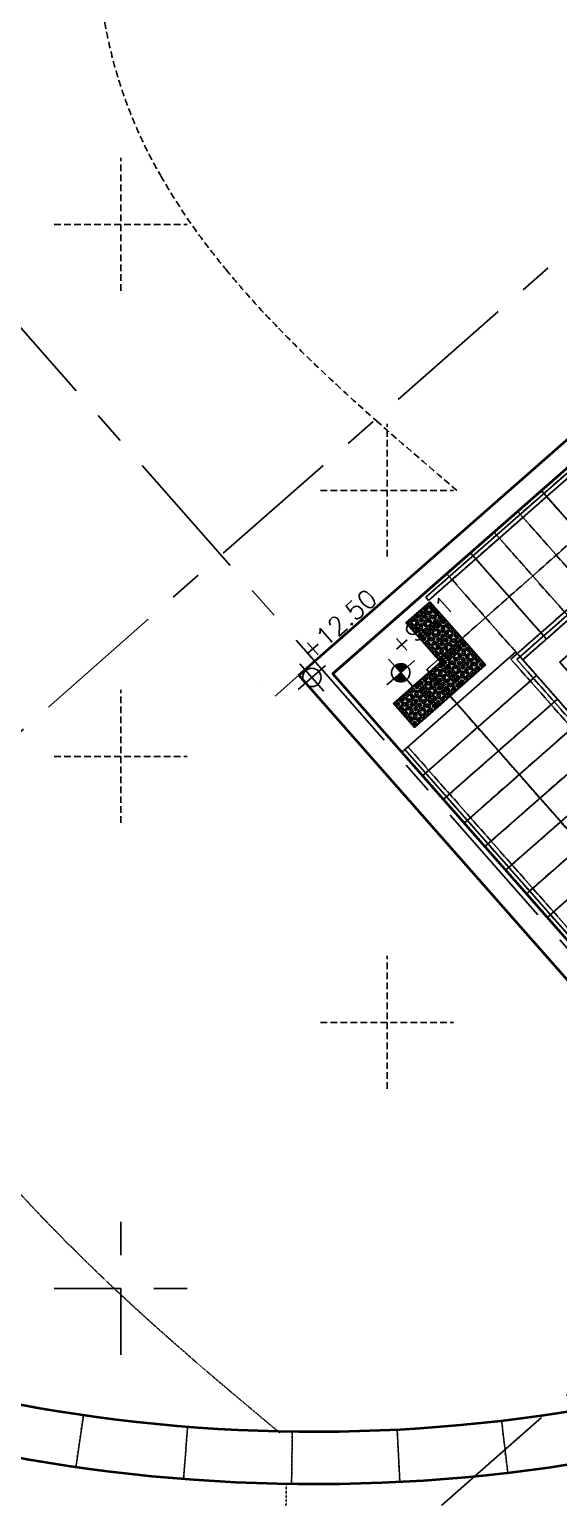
# Model space of a CAD drawing. Header units: millimetres. Extents: x 832728086 to 834530684, y 817551485 to 818349469.
# Drawn here: x 834321185 to 834326231, y 817997382 to 818011403 of the extents above; entities that cross this region are included whole.
import ezdxf

# ---------------------------------------------------------------- set-up
doc = ezdxf.new("R2010")
doc.units = ezdxf.units.MM
doc.header["$LTSCALE"] = 100
doc.linetypes.add('Grid Line', pattern=[22.224999999999994, 12.7, -3.174999999999999, 3.174999999999999, -3.174999999999999])
doc.linetypes.add('Hidden', pattern=[9.524999999999999, 6.35, -3.175])
for name, color, linetype in [('+C-160', 160, 'Hidden'), ('000-Tactile-l', 8, 'Continuous'), ('A-COLS', 3, 'Continuous'), ('DLN020__', 6, 'Continuous'), ('DLN240__', 1, 'Continuous'), ('FITDOOR', 7, 'Continuous'), ('HATCH', 8, 'Continuous'), ('LEVEL', 7, 'Continuous')]:
    doc.layers.add(name, color=color, linetype=linetype)
for name, color, linetype, lineweight in [('000-edge seating element-b', 4, 'Continuous', 20), ('000-edge seating element-h', 253, 'Continuous', 0), ('000-LAYOUT PROPOSAL W8', 1, 'Continuous', 35)]:
    doc.layers.add(name, color=color, linetype=linetype, lineweight=lineweight)
doc.layers.add('000-helpline', color=30, linetype='Continuous', lineweight=30, plot=False)
doc.styles.add('romans', font='romans.shx')

# ---------------------------------------------------------------- blocks, each defined once
blk = doc.blocks.new('*X5')
at = {"color": 0}
for p, q in [((45955.88296590155, 42700), (46155.82083605308, 42700)), ((45956.13663634944, 42693.75), (46155.82083605308, 42693.75)), ((45956.58659627086, 42687.5), (46155.82083605308, 42687.5)), ((45957.23417992554, 42681.25), (46155.82083605308, 42681.25)), ((45958.08132891748, 42675), (46155.82083605308, 42675)), ((45959.13062182577, 42668.75), (46155.82083605308, 42668.75)), ((45960.38531455532, 42662.5), (46155.82083605308, 42662.5)), ((45961.84939291411, 42656.25), (46155.82083605308, 42656.25)), ((45963.52763949186, 42650), (46155.82083605308, 42650)), ((45965.42571759076, 42643.75), (46155.82083605308, 42643.75)), ((45967.55027588873, 42637.5), (46155.82083605308, 42637.5)), ((45969.90907871936, 42631.25), (46155.82083605308, 42631.25)), ((45972.51116853599, 42625), (46155.82083605308, 42625)), ((45975.3670694097, 42618.75), (46155.82083605308, 42618.75)), ((45978.48904368043, 42612.5), (46155.82083605308, 42612.5)), ((45981.89141854007, 42606.25), (46155.82083605308, 42606.25)), ((45985.59100621493, 42600), (46155.82083605308, 42600)), ((45989.60765168721, 42593.75), (46155.82083605308, 42593.75)), ((45993.96495773042, 42587.5), (46155.82083605308, 42587.5)), ((45998.69126201334, 42581.25), (46155.82083605308, 42581.25)), ((46003.82098168398, 42575), (46155.82083605308, 42575)), ((46009.39650945896, 42568.75), (46155.82083605308, 42568.75)), ((46015.47096569654, 42562.5), (46155.82083605308, 42562.5)), ((46022.11233295992, 42556.25), (46155.82083605308, 42556.25)), ((46029.4099326874, 42550), (46155.82083605308, 42550)), ((46037.48510949494, 42543.75), (46155.82083605308, 42543.75)), ((46046.51005492607, 42537.5), (46155.82083605308, 42537.5)), ((46056.74397416842, 42531.25), (46155.82083605308, 42531.25)), ((46068.61144864996, 42525), (46155.82083605308, 42525)), ((46082.90578313846, 42518.75), (46155.82083605308, 42518.75)), ((46101.51054575652, 42512.5), (46155.82083605308, 42512.5)), ((46133.36008534408, 42506.25), (46155.82083605308, 42506.25))]:
    blk.add_line(p, q, dxfattribs=at)
blk = doc.blocks.new('*X4')
at = {"color": 0}
for p, q in [((46155.82083605308, 42900), (46200.19499327346, 42900)), ((46155.82083605308, 42893.75), (46221.90936394812, 42893.75)), ((46155.82083605308, 42887.5), (46237.60222886274, 42887.5)), ((46155.82083605308, 42881.25), (46250.32254979523, 42881.25)), ((46155.82083605308, 42875), (46261.15281880532, 42875)), ((46155.82083605308, 42868.75), (46270.62917321041, 42868.75)), ((46155.82083605308, 42862.5), (46279.06432258031, 42862.5)), ((46155.82083605308, 42856.25), (46286.65980066876, 42856.25)), ((46155.82083605308, 42850), (46293.55459136389, 42850)), ((46155.82083605308, 42843.75), (46299.84935768103, 42843.75)), ((46155.82083605308, 42837.5), (46305.6197603913, 42837.5)), ((46155.82083605308, 42831.25), (46310.92433512129, 42831.25)), ((46155.82083605308, 42825), (46315.8094235008, 42825)), ((46155.82083605308, 42818.75), (46320.31240362975, 42818.75)), ((46155.82083605308, 42812.5), (46324.46388658926, 42812.5)), ((46155.82083605308, 42806.25), (46328.28925688629, 42806.25)), ((46155.82083605308, 42800), (46331.80978137356, 42800)), ((46155.82083605308, 42793.75), (46335.04342549239, 42793.75)), ((46155.82083605308, 42787.5), (46338.0054656343, 42787.5)), ((46155.82083605308, 42781.25), (46340.70895613168, 42781.25)), ((46155.82083605308, 42775), (46343.16509039923, 42775)), ((46155.82083605308, 42768.75), (46345.38348355208, 42768.75)), ((46155.82083605308, 42762.5), (46347.37239573649, 42762.5)), ((46155.82083605308, 42756.25), (46349.13890998229, 42756.25)), ((46155.82083605308, 42750), (46350.68907460933, 42750)), ((46155.82083605308, 42743.75), (46352.02801759425, 42743.75)), ((46155.82083605308, 42737.5), (46353.16003838917, 42737.5)), ((46155.82083605308, 42731.25), (46354.08868132608, 42731.25)), ((46155.82083605308, 42725), (46354.81679369925, 42725)), ((46155.82083605308, 42718.75), (46355.34657085896, 42718.75)), ((46155.82083605308, 42712.5), (46355.67959002734, 42712.5)), ((46155.82083605308, 42706.25), (46355.81683408978, 42706.25))]:
    blk.add_line(p, q, dxfattribs=at)
blk = doc.blocks.new('ELFIN')
at = {"layer": 'LEVEL'}
for p, q in [((0, 0.5), (0, 0)), ((0, 0), (-0.5, 0)), ((0, 0), (0, -0.5)), ((0.5, 0), (0, 0))]:
    blk.add_line(p, q, dxfattribs=at)
for start, end in [(90, 180), (180, 270), (0, 90), (270, 0)]:
    blk.add_arc((0, 0), 0.25, start, end, dxfattribs=at)
at = {"layer": 'LEVEL', "xscale": 0.00125, "yscale": 0.00125, "zscale": 0.00125}
for name in ['*X4', '*X5']:
    blk.add_blockref(name, (-57.69477604507119, -53.38123098095821), dxfattribs=at)
at = {"layer": 'LEVEL', "style": 'romans'}
blk.add_attdef('ELFIN', (0.2542374787153676, 0.3469263632723596), '', height=0.5, dxfattribs=at)
blk = doc.blocks.new('ELEX')
at = {"layer": 'LEVEL'}
for p, q in [((0, 0.5), (0, -0.5)), ((0.5, 0), (-0.5, 0))]:
    blk.add_line(p, q, dxfattribs=at)
blk.add_circle((0, 0), 0.25, dxfattribs=at)
at = {"layer": 'LEVEL', "style": 'romans'}
blk.add_attdef('ELEX', (0.2567988680821145, 0.3535533905960619), '', height=0.5, dxfattribs=at)
blk = doc.blocks.new('tactile')
at = {"layer": '000-Tactile-l', "ltscale": 5e-05}
for centre, radius, start, end in [((834323.328423184, 818015.5097372065), 19.69103849544851, 262.7741019664566, 352.5380790635635), ((834323.328423184, 818015.5097372066), 19.51603849555051, 262.7863177023787, 352.5256229053042), ((834323.328423184, 818015.5097372065), 19.34103849548526, 262.798669909232, 352.5130213880424)]:
    blk.add_arc(centre, radius, start, end, dxfattribs=at)
blk = doc.blocks.new('hazard warning tactile')
at = {"layer": '000-helpline', "ltscale": 0.015}
blk.add_lwpolyline([(-3.576278686523438e-07, -3.576278686523438e-07), (225.2042717933655, 198.199484705925), (423.4037568569183, -27.00478756427765), (198.1994845867157, -225.2042725086212)], close=True, dxfattribs=at)
at = {"layer": '000-Tactile-l', "ltscale": 0.015}
for centre, radius in [((185.419827580452, 129.8825906515121), 17.5), ((185.419827580452, 129.8825906515121), 12.5), ((222.9538729190826, 162.9158382415771), 17.5), ((222.9538729190826, 162.9158382415771), 12.5), ((255.9871203899384, 125.3817927837372), 17.5), ((35.28364610671997, -2.250399112701416), 17.5), ((35.28364610671997, -2.250399112701416), 12.5), ((72.81769144535065, 30.78284823894501), 17.5), ((72.81769144535065, 30.78284823894501), 12.5), ((105.8509389162064, -6.751197099685669), 17.5), ((110.3517367839813, 63.81609570980072), 17.5), ((105.8509389162064, -6.751197099685669), 12.5), ((110.3517367839813, 63.81609570980072), 12.5), ((143.3849843740463, 26.28205037117004), 17.5), ((147.8857822418213, 96.84934318065643), 17.5), ((143.3849843740463, 26.28205037117004), 12.5), ((147.8857822418213, 96.84934318065643), 12.5), ((176.418231844902, -11.25199496746063), 17.5), ((180.9190295934677, 59.31529796123505), 17.5), ((176.418231844902, -11.25199496746063), 12.5), ((180.9190295934677, 59.31529796123505), 12.5), ((213.9522770643234, 21.78125250339508), 17.5), ((218.4530750513077, 92.34854531288147), 17.5), ((213.9522770643234, 21.78125250339508), 12.5), ((218.4530750513077, 92.34854531288147), 12.5), ((246.9855246543884, -15.75279295444489), 17.5), ((251.4863225221634, 54.81449997425079), 17.5), ((251.4863225221634, 54.81449997425079), 12.5), ((255.9871203899384, 125.3817927837372), 12.5), ((284.5195699930191, 17.28045451641083), 17.5), ((289.0203678607941, 87.8477474451065), 17.5), ((284.5195699930191, 17.28045451641083), 12.5), ((289.0203678607941, 87.8477474451065), 12.5), ((322.0536153316498, 50.31370210647583), 17.5), ((322.0536153316498, 50.31370210647583), 12.5), ((355.0868628025055, 12.77965676784515), 17.5), ((355.0868628025055, 12.77965676784515), 12.5), ((68.31689357757568, -39.78444457054138), 17.5), ((68.31689357757568, -39.78444457054138), 12.5), ((101.3501411676407, -77.31849002838135), 17.5), ((101.3501411676407, -77.31849002838135), 12.5), ((134.3833885192871, -114.8525352478027), 17.5), ((138.8841863870621, -44.28524243831635), 17.5), ((134.3833885192871, -114.8525352478027), 12.5), ((138.8841863870621, -44.28524243831635), 12.5), ((167.4166359901428, -152.3865807056427), 17.5), ((171.9174338579178, -81.81928777694702), 17.5), ((167.4166359901428, -152.3865807056427), 12.5), ((171.9174338579178, -81.81928777694702), 12.5), ((204.9506814479828, -119.353333234787), 17.5), ((209.4514793157578, -48.78604030609131), 17.5), ((204.9506814479828, -119.353333234787), 12.5), ((209.4514793157578, -48.78604030609131), 12.5), ((237.9839289188385, -156.8873784542084), 17.5), ((242.4847266674042, -86.32008576393127), 17.5), ((242.4847266674042, -86.32008576393127), 12.5), ((246.9855246543884, -15.75279295444489), 12.5), ((275.5179741382599, -123.854131102562), 17.5), ((280.0187721252441, -53.28683817386627), 17.5), ((275.5179741382599, -123.854131102562), 12.5), ((280.0187721252441, -53.28683817386627), 12.5), ((313.0520195960999, -90.82088363170624), 17.5), ((317.5528174638748, -20.25359070301056), 17.5), ((313.0520195960999, -90.82088363170624), 12.5), ((317.5528174638748, -20.25359070301056), 12.5), ((350.5860649347305, -57.78763616085052), 17.5), ((350.5860649347305, -57.78763616085052), 12.5), ((388.1201102733612, -24.75438868999481), 17.5), ((388.1201102733612, -24.75438868999481), 12.5), ((200.4498834609985, -189.9206259250641), 17.5), ((200.4498834609985, -189.9206259250641), 12.5), ((237.9839289188385, -156.8873784542084), 12.5)]:
    blk.add_circle(centre, radius, dxfattribs=at)
blk = doc.blocks.new('A$C062A3D83')
at = {"layer": '+C-160', "ltscale": 0.1}
for p, q in [((-1278.312782168388, 3644.967346787453), (-1278.312782168388, 4914.967346787453)), ((-1913.312782168388, 4279.967346906662), (-643.3127821683884, 4279.967346906662)), ((421.6130284070969, -25.0189026594162, 3.685862993181217), (5338.00665128231, 4302.335741043091)), ((742.9106835126877, -11.67252516746521), (5471.7184664011, 4149.923754811287, -1.536154150089715)), ((743.1771569252014, -11.97531807422638), (5472.487902998924, 4150.063595414162)), ((1630.601410984993, 720.2365695238113, -0.7216538515051719), (5233.887382745743, 3891.408308267593, -0.721653851069277)), ((1657.020305156708, 690.2174873352051, -0.6970804404984586), (5260.30627477169, 3861.389227747917, -0.697079931560438)), ((1639.59042942524, 28.88073325157166, -0.0351438622456044), (5345.595499992371, 3310.384286046028, -0.4082685379544272)), ((6196.389257788658, 3326.585938572884), (2556.065393090248, 122.7255564928055)), ((2556.07735478878, 122.7360837459564, 3.685862993181218), (6196.389257669449, 3326.585938453674, 3.685862993181218)), ((2443.116842269897, 129.9979802370071, -0.1307423495163675), (5881.251331210136, 3155.825969219208, -0.1194987903072615)), ((2499.569334745407, 126.3971455097198, -0.05849524101358838), (5907.677448153496, 3125.798680186272, -0.09491815095680066)), ((1261.687217831612, 1110.521634459496), (1261.687217831612, 2374.967347025871)), ((626.6872178316116, 1739.967346906662), (1896.687217831612, 1739.967346906662)), ((3456.902301669121, 915.5250939130783, -0.0702877244912089), (2730.202944993973, 1741.254135608673, -0.7462377775912366)), ((3231.696064949036, 717.3278412818909, -0.07028772449120887), (2504.996708273888, 1543.056883215904, -0.7462377775912364)), ((3231.696065068245, 717.3278415203094, -0.07028772449120887), (2504.996708273888, 1543.056883215904, -0.7462377775912366)), ((3006.489828109741, 519.130588889122, -0.07028772449120885), (2279.790471553802, 1344.859630465508, -0.7462377775912364)), ((2781.283591628075, 320.9333363771439, -0.07028772449120882), (2054.584234833717, 1146.662377953529, -0.7462377775912364)), ((2556.07735478878, 122.7360837459564, -0.07028772449120879), (1829.377997994423, 948.4651254415512, -0.7462377775912364)), ((1630.601411342621, 720.2365698814392, -0.7216538515051719), (1657.020310640335, 690.2174925804138, -0.697080440535501)), ((1670.831258058548, 674.5230791568756, -0.468853490225985), (1445.625569701195, 476.325203537941, -0.468853490225985)), ((1670.831258177757, 674.5230792760849, -0.4688534902259848), (1445.625569701195, 476.3252036571503, -0.4688534902259848)), ((2198.698229193687, 74.72522914409637, -0.468853490225985), (1670.831258058548, 674.5230791568756, -0.468853490225985)), ((1802.302478432655, 525.13660633564, -0.4688534902259848), (1670.831258177757, 674.5230792760849, -0.4688534902259848)), ((1445.625569701195, 476.325203537941, -0.468853490225985), (1775.294664978981, 101.7330420017242, -0.468853490225985)), ((1445.625569701195, 476.3252036571503, -0.4688534902259848), (1577.096790075302, 326.9387307167053, -0.4688534902259848)), ((1577.096790075302, 326.9387307167053, -0.4688534902259848), (1802.302478432655, 525.13660633564, -0.4688534902259848)), ((1802.302478194237, 525.1366062164307, -0.4688534902259848), (1577.096789717674, 326.9387307167053, -0.4688534902259848)), ((2000.500353693962, 299.9309177398682, -0.4688534902259848), (1802.302478194237, 525.1366062164307, -0.4688534902259848)), ((1577.096789717674, 326.9387307167053, -0.4688534902259848), (1775.2946652174, 101.7330421209335, -0.4688534902259848)), ((2000.500353813171, 299.9309177398682, -0.4688534902259849), (1775.294665336609, 101.7330422401428, -0.4688534902259849)), ((1775.2946652174, 101.7330421209335, -0.4688534902259848), (2000.500353693962, 299.9309177398682, -0.4688534902259848)), ((2198.698229312897, 74.72522926330566, -0.4688534902259849), (2000.500353813171, 299.9309177398682, -0.4688534902259849)), ((1775.294664978981, 101.7330420017242, -0.468853490225985), (1324.883288025856, -294.6627088785172, -0.468853490225985)), ((1523.081163525581, -519.8683972358704, -0.468853490225985), (2198.698229193687, 74.72522914409637, -0.468853490225985)), ((3908.912979245186, -2549.715893864632, -0.03514260902738898), (1639.570410728455, 28.86298990249634, -0.03514151378476527)), ((1775.294665336609, 101.7330422401428, -0.4688534902259849), (1973.492540836334, -123.472646355629, -0.4688534902259849)), ((1973.492540836334, -123.472646355629, -0.4688534902259849), (2198.698229312897, 74.72522926330566, -0.4688534902259849)), ((4530.884313583374, -2242.262841105461, -0.006542847310857748), (2443.081972718239, 130.0376006364822, -0.1307444939302513)), ((4534.48536491394, -2185.809022545815, -0.01067378560295254), (2499.569334506989, 126.3971450328827, -0.05849524101358838)), ((2556.065393090248, 122.7255564928055), (4471.934922456741, -2054.214410305023)), ((4471.934922337532, -2054.214410424232, 3.685862993181218), (2556.07735478878, 122.7360837459564, 3.685862993181218)), ((3195.803727388382, -3177.301879763603), (421.6130284070969, -25.0189026594162, 3.685862993181217)), ((705.6968290805817, -45.06960546970367), (705.6968287229538, -45.06960582733154)), ((705.6968287229538, -45.06960582733154), (705.6968290805817, -45.06960546970367)), ((705.6968290805817, -45.06960546970367), (705.6968287229538, -45.06960582733154)), ((705.6968287229538, -45.06960582733154), (705.6968290805817, -45.06960546970367)), ((3383.474727392197, -3012.136521100998), (743.2289906740189, -12.03421688079834)), ((2688.166406035423, -27.35233223438263, -0.07028772473131539), (1599.722303509712, -985.2646725177765, -0.002346049365102007)), ((-1278.312782168388, -1435.032653212547), (-1278.312782168388, -165.0326532125473)), ((2886.364281177521, -252.5580213069916, -0.07028772470948752), (1797.917259335518, -1210.472930788994, -0.002345867131269497)), ((2886.364281177521, -252.558021068573, -0.07028772473131539), (1797.917259335518, -1210.472930669785, -0.002345867131518964)), ((1324.883288025856, -294.6627088785172, -0.468853490225985), (1523.081163525581, -519.8683972358704, -0.468853490225985)), ((3084.562156319618, -477.7637101411819, -0.07028772470948752), (1996.112215042114, -1435.681188821793, -0.002345684890245323)), ((-1913.312782168388, -800.032653093338), (-643.3127821683884, -800.032653093338)), ((1461.508228898048, -707.2644717693329, -0.00374750116316136), (1431.499656558037, -733.6742633581161, -0.001874207984656096)), ((3611.676283359528, -3210.936839938164, -0.0003748677293873015), (1431.499655842781, -733.6742633581161, -0.001874207977380138)), ((3641.707897543907, -3184.506769657135, -0.003748677954718019), (1461.508228421211, -707.2644718885422, -0.00374750116316136)), ((3282.760031461716, -702.9693989753723, -0.07028772470948752), (2194.307170748711, -1660.889446973801, -0.002345502656413936)), ((3480.957906723022, -928.1750878095627, -0.07028772470948752), (2392.502126693726, -1886.097705364227, -0.002345320430023709)), ((3679.155781984329, -1153.380776643753, -0.07028772470948752), (2590.697082400322, -2111.305963397026, -0.002345138195944035)), ((3877.353657126427, -1378.586465477943, -0.07028772470948752), (2788.892038464546, -2336.514221668243, -0.002344955955664543)), ((1261.687217831612, -3975.032653093338), (1261.687217831612, -2705.032653093338)), ((626.6872178316116, -3340.032653093338), (1896.687217831612, -3340.032653093338))]:
    blk.add_line(p, q, dxfattribs=at)
at = {"layer": '+C-160'}
for p, q in [((-1278.312782168388, -6515.032653212547), (-1278.312782168388, -5245.032653212547)), ((-1913.312782168388, -5880.032653093338), (-643.3127821683884, -5880.032653093338))]:
    blk.add_line(p, q, dxfattribs=at)
at = {"layer": '+C-160', "ltscale": 0.04}
for p, q in [((-1634.179608345032, -7091.69940829277), (-1705.981786608696, -7586.516998171806)), ((2354.106945037842, -7145.93345952034), (2412.42767226696, -7642.520504117012)), ((-640.5629607439041, -7202.925230264664), (-679.9471360445023, -7701.371703624725)), ((358.1916980743408, -7249.124337673187), (351.3931597471237, -7749.078115582466)), ((1357.833285808563, -7230.1000893116), (1383.64932179451, -7729.433176994324))]:
    blk.add_line(p, q, dxfattribs=at)
at = {"layer": '+C-160', "ltscale": 5e-05}
blk.add_line((178.9700403213501, -15047.29257714748), (301.3248643875122, -7748.318041443825), dxfattribs=at)
at = {"layer": '+C-160', "ltscale": 0.1, "elevation": -0.468853490225985}
for points in [[(1775.294664978981, 101.7330420017242), (1973.492540478706, -123.4726464748383), (2198.698229074478, 74.72522902488708), (2000.500353455544, 299.9309175014496)], [(1550.088976502419, -96.4648334980011), (1748.286852002144, -321.6705219745636), (1973.492540597916, -123.4726464748383), (1775.294664978981, 101.7330420017242)], [(1324.883287906647, -294.6627088785172), (1523.081163406372, -519.8683973550797), (1748.286852002144, -321.6705218553543), (1550.088976383209, -96.46483337879181)]]:
    blk.add_lwpolyline(points, close=True, dxfattribs=at)
at = {"layer": '+C-160', "ltscale": 0.1}
for centre in [(1593.301477789879, 580.9808691740036, -0.4688534902259848), (1635.641834139824, 578.2800879478455, -0.4688534902259848), (1638.342615485191, 620.6204442977905, -0.4688534902259848), (1677.98219037056, 575.5793067216873, -0.4688534902259848), (1680.682971835136, 617.9196630716324, -0.4688534902259848), (1720.322546958923, 572.8785252571106, -0.4688534902259848), (1500.518420934677, 459.361362695694, -0.4688534902259848), (1503.219202399254, 501.701719045639, -0.4688534902259848), (1540.157996058464, 414.3202248811722, -0.4688534902259848), (1542.858777403831, 456.6605813503265, -0.4688534902259848), (1545.559558749199, 499.0009377002716, -0.4688534902259848), (1548.260340094566, 541.3412940502167, -0.4688534902259848), (1582.498352646828, 411.6194435358047, -0.4688534902259848), (1585.199133753777, 453.9598000049591, -0.4688534902259848), (1587.899915099144, 496.3001563549042, -0.4688534902259848), (1590.600696444511, 538.6405128240585, -0.4688534902259848), (1627.539490461349, 451.2590185403824, -0.4688534902259848), (1630.240271449089, 493.599375128746, -0.4688534902259848), (1632.941052913666, 535.9397312402725, -0.4688534902259848), (1669.879846692085, 448.5582375526428, -0.4688534902259848), (1672.580628156662, 490.8985940217972, -0.4688534902259848), (1675.281409144402, 533.238950252533, -0.4688534902259848), (1714.920984387398, 488.1978125572205, -0.4688534902259848), (1717.621765732765, 530.5381689071655, -0.4688534902259848), (1754.560559153557, 443.1566747426987, -0.4688534902259848), (1759.96212208271, 527.8373874425888, -0.4688534902259848), (1796.900915622711, 440.4558933973312, -0.4688534902259848), (1799.601696848869, 482.7962498664856, -0.4688534902259848), (1839.241271972656, 437.7551121711731, -0.4688534902259848), (1579.797571182251, 369.279087305069, -0.4688534902259848), (1619.437146067619, 324.2379493713379, -0.4688534902259848), (1624.838708996773, 408.9186623096466, -0.4688534902259848), (1659.076721191406, 279.1968116760254, -0.4688534902259848), (1661.777502536774, 321.5371680259705, -0.4688534902259848), (1664.478283762932, 363.8775244951248, -0.4688534902259848), (1701.417077660561, 276.496030330658, -0.4688534902259848), (1704.117858886719, 318.8363867998123, -0.4688534902259848), (1706.818640232086, 361.1767431497574, -0.4688534902259848), (1709.519421458244, 403.5170996189117, -0.4688534902259848), (1743.757434010506, 273.7952491044998, -0.4688534902259848), (1746.458215355873, 316.1356054544449, -0.4688534902259848), (1749.158996582031, 358.4759619235992, -0.4688534902259848), (1751.859777927399, 400.8163182735443, -0.4688534902259848), (1786.09779047966, 271.0944677591324, -0.4688534902259848), (1788.798571705818, 313.4348242282867, -0.4688534902259848), (1791.499353051186, 355.7751805782318, -0.4688534902259848), (1794.200134277344, 398.1155370473862, -0.4688534902259848), (1831.138928174973, 310.7340428829193, -0.4688534902259848), (1833.839709401131, 353.0743993520737, -0.4688534902259848), (1836.540490746498, 395.4147557020187, -0.4688534902259848), (1873.479284524918, 308.0332616567612, -0.4688534902259848), (1876.180065870285, 350.3736180067062, -0.4688534902259848), (1878.880847096443, 392.7139744758606, -0.4688534902259848), (1915.819640994072, 305.3324803113937, -0.4688534902259848), (1918.52042222023, 347.6728367805481, -0.4688534902259848), (1958.159997344017, 302.6316989660263, -0.4688534902259848), (1698.716296315193, 234.1556739807129, -0.4688534902259848), (1738.35587143898, 189.1145362854004, -0.4688534902259848), (1741.056652784348, 231.4548926353455, -0.4688534902259848), (1777.995446562767, 144.0733985900879, -0.4688534902259848), (1780.696227908134, 186.413754940033, -0.4688534902259848), (1783.397009134293, 228.7541114091873, -0.4688534902259848), (1823.03658425808, 183.7129737138748, -0.4688534902259848), (1825.737365603447, 226.0533300638199, -0.4688534902259848), (1828.438146829605, 268.3936865329742, -0.4688534902259848), (1862.676159381866, 138.6718360185623, -0.4688534902259849), (1862.676159024239, 138.6718357801437, -0.468853490225985), (1868.077721953392, 223.3525488376617, -0.4688534902259848), (1870.778503298759, 265.6929051876068, -0.4688534902259848), (1905.016515851021, 135.9710546731949, -0.4688534902259849), (1905.016515493393, 135.9710545539856, -0.468853490225985), (1907.717297077179, 178.3114111423492, -0.4688534902259849), (1907.717296719551, 178.3114109039307, -0.468853490225985), (1913.118859648705, 262.9921239614487, -0.4688534902259848), (1947.356872200966, 133.2702734470367, -0.4688534902259849), (1947.356871843338, 133.2702732086182, -0.468853490225985), (1950.057653546333, 175.6106297969818, -0.4688534902259849), (1950.057653188705, 175.6106296777725, -0.468853490225985), (1952.758434772491, 217.9509862661362, -0.4688534902259849), (1952.758434414864, 217.9509860277176, -0.468853490225985), (1989.69722867012, 130.5694921016693, -0.4688534902259849), (1989.697228312492, 130.56949198246, -0.468853490225985), (1992.398009896278, 172.9098485708237, -0.4688534902259849), (1992.398009538651, 172.9098483324051, -0.468853490225985), (1995.098791241646, 215.2502049207687, -0.4688534902259849), (1995.098790884018, 215.2502048015594, -0.468853490225985), (1997.799572467804, 257.5905613899231, -0.4688534902259849), (1997.799572229385, 257.5905611515045, -0.468853490225985), (2034.738366365433, 170.2090672254562, -0.4688534902259849), (2034.738366007805, 170.2090671062469, -0.468853490225985), (2037.439147591591, 212.5494236946106, -0.4688534902259849), (2037.439147233963, 212.549423456192, -0.468853490225985), (2077.078722715378, 167.5082859992981, -0.4688534902259849), (2077.07872235775, 167.5082857608795, -0.468853490225985), (1727.552745938301, 19.75311052799225, -0.468853490225985), (1769.893102407455, 17.05232930183411, -0.468853490225985), (1772.593883752823, 59.39268565177917, -0.468853490225985), (1812.233458757401, 14.35154795646667, -0.468853490225985), (1817.635021686554, 99.03226089477539, -0.4688534902259849), (1817.635021328926, 99.03226065635681, -0.468853490225985), (1857.274596810341, 53.99112319946289, -0.4688534902259849), (1857.274596452713, 53.99112296104431, -0.468853490225985), (1859.975378155708, 96.33147954940796, -0.4688534902259849), (1859.97537779808, 96.33147943019867, -0.468853490225985), (1896.914171934128, 8.94998550415039, -0.4688534902259849), (1896.9141715765, 8.949985265731812, -0.468853490225985), (1899.614953279495, 51.29034185409546, -0.4688534902259849), (1899.614952921867, 51.29034173488617, -0.468853490225985), (1902.315734505653, 93.63069832324982, -0.4688534902259849), (1902.315734148026, 93.63069808483124, -0.468853490225985), (1939.254528403282, 6.249204158782959, -0.4688534902259849), (1939.254528045654, 6.249204039573669, -0.468853490225985), (1941.95530962944, 48.58956062793732, -0.4688534902259849), (1941.955309271812, 48.58956038951874, -0.468853490225985), (1944.656090974808, 90.92991697788239, -0.4688534902259849), (1944.65609061718, 90.9299168586731, -0.468853490225985), (1981.594884753227, 3.548422932624817, -0.4688534902259849), (1981.594884395599, 3.548422694206238, -0.468853490225985), (1984.295666098595, 45.88877928256989, -0.4688534902259849), (1984.295665740967, 45.8887791633606, -0.468853490225985), (1986.996447324753, 88.22913575172424, -0.4688534902259849), (1986.996446967125, 88.22913551330566, -0.468853490225985), (2023.935241222382, 0.8476415872573853, -0.4688534902259849), (2023.935240864754, 0.8476414680480957, -0.468853490225985), (2026.63602244854, 43.18799805641174, -0.4688534902259849), (2026.636022090912, 43.18799781799316, -0.468853490225985), (2029.336803793907, 85.52835440635681, -0.4688534902259849), (2029.336803436279, 85.52835428714752, -0.468853490225985), (2032.037585020065, 127.8687108755112, -0.4688534902259849), (2032.037584662437, 127.8687106370926, -0.468853490225985), (2066.275597572327, -1.853139638900757, -0.4688534902259849), (2066.275597214699, -1.853139877319336, -0.468853490225985), (2068.976378917694, 40.48721671104431, -0.4688534902259849), (2068.976378560066, 40.48721659183502, -0.468853490225985), (2071.677160143852, 82.82757318019867, -0.4688534902259849), (2071.677159786224, 82.82757294178009, -0.468853490225985), (2074.37794148922, 125.1679295301437, -0.4688534902259849), (2074.377941131592, 125.1679294109344, -0.468853490225985), (2111.316735267639, 37.78643548488617, -0.4688534902259849), (2111.316734910011, 37.78643524646759, -0.468853490225985), (2114.017516613007, 80.12679183483124, -0.4688534902259849), (2114.017516255379, 80.12679171562195, -0.468853490225985), (2116.718297839165, 122.4671483039856, -0.4688534902259849), (2116.718297481537, 122.467148065567, -0.468853490225985), (2156.357872962952, 77.4260104894638, -0.4688534902259849), (2156.357872605324, 77.42601037025452, -0.468853490225985), (1547.388195157051, -138.8051897287369, -0.468853490225985), (1592.429332852364, -99.16561484336853, -0.468853490225985), (1632.068907976151, -144.206752538681, -0.468853490225985), (1634.769689321518, -101.8663960695267, -0.468853490225985), (1637.470470547676, -59.5260397195816, -0.468853490225985), (1674.409264445305, -146.9075337648392, -0.468853490225985), (1677.110045671463, -104.5671774148941, -0.468853490225985), (1679.81082701683, -62.22682094573975, -0.468853490225985), (1682.511608242989, -19.88646459579468, -0.468853490225985), (1716.74962079525, -149.6083151102066, -0.468853490225985), (1719.450402140617, -107.2679586410522, -0.468853490225985), (1722.151183366776, -64.92760229110718, -0.468853490225985), (1724.851964712143, -22.58724582195282, -0.468853490225985), (1761.790758490562, -109.9687399864197, -0.468853490225985), (1764.49153983593, -67.62838351726532, -0.468853490225985), (1767.192321062088, -25.28802716732025, -0.468853490225985), (1804.131114959717, -112.6695212125778, -0.468853490225985), (1806.831896185875, -70.32916486263275, -0.468853490225985), (1809.532677531242, -27.98880839347839, -0.468853490225985), (1846.471471309662, -115.3703025579453, -0.468853490225985), (1849.172252655029, -73.0299460887909, -0.468853490225985), (1851.873033881187, -30.68958973884583, -0.468853490225985), (1888.811827778816, -118.0710837841034, -0.468853490225985), (1891.512609004974, -75.73072743415833, -0.468853490225985), (1931.152184128761, -120.7718651294708, -0.468853490225985), (1936.553747057915, -36.09115219116211, -0.4688534902259849), (1936.553746700287, -36.09115242958069, -0.468853490225985), (1976.193322181702, -81.13228988647461, -0.4688534902259849), (1976.193321824074, -81.13229012489319, -0.468853490225985), (1978.894103527069, -38.79193353652954, -0.4688534902259849), (1978.894103169441, -38.79193365573883, -0.468853490225985), (2021.234459877014, -41.49271476268768, -0.4688534902259849), (2021.234459519386, -41.49271500110626, -0.468853490225985), (1412.264781951904, -257.7239151000977, -0.468853490225985), (1454.605138421059, -260.4246963262558, -0.468853490225985), (1457.305919647217, -218.0843399763107, -0.468853490225985), (1496.945494771004, -263.1254776716232, -0.468853490225985), (1499.646276116371, -220.7851212024689, -0.468853490225985), (1502.347057342529, -178.4447648525238, -0.468853490225985), (1539.285851240158, -265.8262588977814, -0.468853490225985), (1541.986632466316, -223.4859025478363, -0.468853490225985), (1544.687413811684, -181.1455460786819, -0.468853490225985), (1581.626207590103, -268.5270402431488, -0.468853490225985), (1584.326988935471, -226.1866837739944, -0.468853490225985), (1587.027770161629, -183.8463274240494, -0.468853490225985), (1623.966564059258, -271.2278214693069, -0.468853490225985), (1626.667345285416, -228.8874651193619, -0.468853490225985), (1666.306920409203, -273.9286028146744, -0.468853490225985), (1671.708483099937, -189.2478902339935, -0.468853490225985), (1711.348058223724, -234.289027929306, -0.468853490225985), (1714.048839569092, -191.9486714601517, -0.468853490225985), (1750.987633347511, -279.3301656246185, -0.468853490225985), (1753.688414692879, -236.9898091554642, -0.468853490225985), (1756.389195919037, -194.6494528055191, -0.468853490225985), (1759.089977264404, -152.3090963363647, -0.468853490225985), (1796.028771042824, -239.6905905008316, -0.468853490225985), (1798.729552388191, -197.3502340316772, -0.468853490225985), (1801.430333614349, -155.0098776817322, -0.468853490225985), (1841.069908738136, -200.0510153770447, -0.468853490225985), (1843.770690083504, -157.7106589078903, -0.468853490225985), (1886.111046433449, -160.4114402532578, -0.468853490225985), (1367.223644256592, -297.3634902238846, -0.468853490225985), (1406.863219380379, -342.4046279191971, -0.468853490225985), (1409.564000725746, -300.0642714500427, -0.468853490225985), (1446.502794504166, -387.4457656145096, -0.468853490225985), (1449.203575849533, -345.1054091453552, -0.468853490225985), (1451.904357075691, -302.7650527954102, -0.468853490225985), (1488.84315097332, -390.1465468406677, -0.468853490225985), (1491.543932199478, -347.8061904907227, -0.468853490225985), (1494.244713544846, -305.4658340215683, -0.468853490225985), (1531.183507323265, -392.8473281860352, -0.468853490225985), (1533.884288668633, -350.5069717168808, -0.468853490225985), (1536.585069894791, -308.1666153669357, -0.468853490225985), (1573.523863792419, -395.5481094121933, -0.468853490225985), (1576.224645018578, -353.2077530622482, -0.468853490225985), (1578.925426363945, -310.8673965930939, -0.468853490225985), (1615.864220142365, -398.2488907575607, -0.468853490225985), (1618.565001487732, -355.9085342884064, -0.468853490225985), (1621.26578271389, -313.5681779384613, -0.468853490225985), (1660.905357837677, -358.6093156337738, -0.468853490225985), (1663.606139183044, -316.2689591646194, -0.468853490225985), (1705.94649553299, -318.9697405099869, -0.468853490225985), (1486.142369627953, -432.4869033098221, -0.468853490225985), (1525.78194475174, -477.5280410051346, -0.468853490225985), (1528.482726097107, -435.1876845359802, -0.468853490225985), (1570.823082447052, -437.8884658813477, -0.468853490225985)]:
    blk.add_circle(centre, 10.99999999999999, dxfattribs=at)
at = {"layer": '+C-160'}
for centre, radius, start, end in [((18969.06032657623, -8082.314514756203), 29732.24781628918, 125.0177740908059, 154.7014636637406), ((18969.06032645702, -8082.314514875412), 29232.24781623208, 125.0177740908059, 154.7014636637406), ((18969.06032752991, -8082.314515352249), 27232.24781722172, 125.0177740908059, 154.7014636637406), ((18969.06032752991, -8082.314515352249), 27232.24781722172, 125.0177740908059, 154.7014636637406), ((18969.06032776833, -8082.314515471458), 26732.24781748073, 125.0177740908059, 154.7014636637406), ((18969.06032776833, -8082.314515471458), 26732.24781748073, 125.0177740908059, 154.7014636637406), ((-8912.373499035835, -45907.46553993225), 39482.83135151444, 80.04070565110781, 84.65415343833513), ((-8912.373499035835, -45907.46553993225), 39482.83135151444, 80.04070565110781, 84.65415343833513), ((566.5679144859314, 8074.533877491951), 15325.07493421018, 260.0407056511078, 283.1928031287546), ((566.5679144859314, 8074.533877491951), 15325.07493421018, 260.0407056511078, 283.1928031287546), ((566.5679142475128, 8074.53387773037), 15825.07493439915, 260.0407056511078, 283.1928031287546), ((566.5679142475128, 8074.53387773037), 15825.07493439915, 260.0407056511078, 283.1928031287546)]:
    blk.add_arc(centre, radius, start, end, dxfattribs=at)
at = {"layer": '+C-160', "ltscale": 0.01}
for centre, radius, start, end in [((18969.06032919884, -8082.314514875412), 27532.24781805003, 125.0177740908059, 154.7014636637406), ((18969.06032764912, -8082.314516663551), 27232.24781806818, 125.0177740908059, 154.7014636637406), ((566.567913889885, 8074.533878087997), 23125.074934131, 260.0407056511078, 358.7579284427887), ((566.5679149627686, 8074.533877849579), 22625.07493383542, 260.0407056511078, 358.7579284427887), ((566.5679150819778, 8074.533877849579), 22625.07493379289, 260.0407056511078, 358.7579284427887), ((566.5679141283035, 8074.533877491951), 22325.07493407318, 260.0407056511078, 358.7579284427887), ((566.5679154396057, 8074.533863902092), 17125.07493416693, 260.0407056511078, 358.4469389078534), ((566.5679154396057, 8074.533864021301), 23125.07493437042, 260.0407056511078, 358.4469389078534)]:
    blk.add_arc(centre, radius, start, end, dxfattribs=at)
at = {"layer": '+C-160', "ltscale": 0.1}
for centre, radius, start, end in [((2986.550759911537, 6989.132877826691), 4484.976088973441, 189.9792879567934, 210.0184878108152), ((4578.371569752693, 7886.569742321968), 6312.275144860189, 209.8433339104604, 219.7714981954621), ((6841.730826616287, 9712.638347506523), 9220.190418725573, 219.4955037770907, 224.1560420495405), ((10099.76295125484, 12843.24032950401), 13738.49426335912, 224.0577946350488, 227.2570409045754), ((15815.3024815321, 18965.44670605659), 22113.91606541147, 227.1473889986679, 228.4924122826599), ((38828.09352087975, 45167.64152252674), 56987.07034463152, 228.6242800767508, 229.6787521418412)]:
    blk.add_arc(centre, radius, start, end, dxfattribs=at)
at = {"layer": '+C-160', "ltscale": 5e-05}
for centre, radius, start, end in [((8393.830551981926, 4737.629270553589), 14400.07541675565, 220.8931216279171, 225.2306899587737), ((13232.04740262032, 9570.443692326546), 21238.47954320973, 225.1461074361035, 228.491526857621), ((20368.38958084583, 17541.8614320755), 31937.4696666883, 228.3817346657455, 230.0494418499571), ((53710.88923239708, 56750.2568116188), 83405.55891459342, 229.7859398724755, 230.1266197871683)]:
    blk.add_arc(centre, radius, start, end, dxfattribs=at)
at = {"layer": '+C-160'}
for centre, major_axis, ratio, start_param, end_param in [((18969.06032860279, -8082.314517855644), (21487.60030442922, 20549.68597187234), 0.9999999999816658, 1.418881402088968, 1.936959516226203), ((18969.06032705307, -8082.314515709877), (-3730.020364319661, 26470.73896674689), 0.999999999993066, 0.4711860599276037, 0.9892641741232442), ((-8912.373472929, -45907.46554517746), (26717.61661034221, 29069.9661902514), 0.9999999999729214, 0.5694345134541603, 0.6499543340730733), ((566.5679149627686, 8074.53387606144), (15319.76674784797, 403.3218289623227), 0.9999999999552288, 4.512245740775034, 4.916325999033858)]:
    blk.add_ellipse(centre, major_axis=major_axis, ratio=ratio, start_param=start_param, end_param=end_param, dxfattribs=at)
at = {"layer": '+C-160', "ltscale": 4}
blk.add_open_spline([(-72340.31261622906, -33621.03279519081), (-20541.31261610985, 11965.96720457077), (31257.68738377094, 57552.96720468998)], degree=2, dxfattribs=at)

msp = doc.modelspace()

# ---------------------------------------------------------------- hatches: boundary and pattern name
at = {"layer": '000-edge seating element-h'}
h = msp.add_hatch(color=256, dxfattribs=at)
h.dxf.hatch_style = 1
edge = h.paths.add_edge_path()
edge.add_line((834370465.4529252, 818059970.0477211), (834370187.2484822, 818060391.6162642))
edge.add_arc((834393339.1387554, 818011451.8866094), 54139.70042310486, 115.3174001576831, 152.0502692265385)
edge.add_arc((834341539.2228851, 818038936.1219095), 4500.000072367492, 307.0048496593372, 332.05026577403083, ccw=False)
edge.add_arc((833936445.1231517, 818576419.414021), 677544.9606343244, 305.0177740333361, 307.0048534518915, ccw=False)
edge.add_arc((834342302.3731076, 817997177.7181377), 29732.24781471223, 125.0177740322746, 154.7014634355701)
edge.add_arc((834289854.1112514, 818021968.2590076), 28279.74308678937, 323.48137329143975, 334.7014634341899, ccw=False)
edge.add_arc((834308563.1897279, 818008114.8543457), 5000.000000467858, 250.77535094458682, 323.48137328733543, ccw=False)
edge.add_arc((834304379.5306907, 817996117.6431048), 7705.749898551787, 70.77535094227639, 143.4969262210371)
edge.add_arc((834161631.6752812, 818101757.3515339), 169879.999025743, 322.4838944332564, 323.49692616229754, ccw=False)
edge.add_arc((834296575.7603322, 817998150.8339868), 249.9999999928914, 142.4838944406738, 322.4838944406738)
edge.add_arc((834161631.673291, 818101757.3530368), 170380.0015196057, 322.483894439981, 323.4969261541867)
edge.add_arc((834304379.5306908, 817996117.6431048), 7205.749898699569, 70.77535094237612, 143.4969262258713, ccw=False)
edge.add_arc((834308563.189728, 818008114.8543451), 5499.999999890476, 250.775350942649, 323.4813732926171)
edge.add_arc((834289854.1112436, 818021968.2590123), 28779.74309580032, 323.4813732930021, 334.701463432057)
edge.add_arc((834342302.3731073, 817997177.718138), 29232.24781436703, 125.0177740320878, 154.7014634358887, ccw=False)
edge.add_arc((833936445.1232892, 818576419.4138336), 678044.9604019494, 305.0177740328985, 307.0048534521317)
edge.add_arc((834341539.2229441, 818038936.1218592), 4999.99999673325, 307.0048498452173, 332.0502659854565)
edge.add_arc((834393339.1387717, 818011451.886585), 53639.70044875115, 115.2413393603897, 152.0502692419508, ccw=False)

# ---------------------------------------------------------------- linework, layer by layer
at = {"layer": '000-edge seating element-b', "color": 4}
msp.add_lwpolyline([(834370465.4529252, 818059970.0477211, 0.1620046444569463), (834345956.0185597, 818036592.63803, -0.1097183581294512), (834344548.6360527, 818034943.1990314, -0.00867048685735707), (834325528.0170757, 818021118.171183, 0.1302486648757646), (834315873.6888956, 818009669.6740745, -0.04899602925763486), (834312983.3386635, 818004841.8918663, -0.328328951115903), (834306752.1888121, 818002921.5629339, 0.3284041308250612), (834298587.3691481, 818000404.0980811, -0.004420213536873292), (834296774.0558796, 817997998.5878837, -0.9999999999087934), (834296377.464785, 817998303.0800899, 0.004420213536828557), (834298185.4566741, 818000701.531037, -0.3284041308224707), (834306916.825259, 818003393.6803349, 0.3283289511140077), (834312581.506942, 818005139.4339098, 0.04899602925827055), (834315421.6421632, 818009883.3414602, -0.13024866487513), (834325241.1018144, 818021527.6582193, 0.008670486857374581), (834344247.6947166, 818035342.4912956, 0.1097183581309977), (834345514.3389978, 818036826.9864132, -0.1616640745485386), (834370187.2484822, 818060391.6162642, -0.1616640745485386)], format="xyb", dxfattribs=at)
at = {"layer": '000-edge seating element-b', "ltscale": 0.04}
for points in [[(834321699.1331738, 817998168.3332431), (834321627.3309956, 817997673.5156533)], [(834322692.7498214, 817998057.1074212), (834322653.3656461, 817997558.6609478)], [(834324691.146068, 817998029.9325621), (834324716.962104, 817997530.5994744)], [(834325687.4197272, 817998114.0991919), (834325745.7404544, 817997617.5121473)], [(834323691.5044802, 817998010.9083138), (834323684.7059419, 817997510.9545358)]]:
    msp.add_lwpolyline(points, dxfattribs=at)
at = {"layer": '000-helpline', "ltscale": 0.015, "elevation": -0.4688534902259849}
msp.add_lwpolyline([(834325004.1384653, 818005934.5522524), (834325135.6120397, 818005785.1664256), (834324910.4077678, 818005586.9669402), (834324778.9341935, 818005736.3527671)], close=True, dxfattribs=at)
at = {"layer": '000-LAYOUT PROPOSAL W8'}
for p, q in [((834323754.9258106, 818005235.0137488, 3.685862993181217), (834328671.3194335, 818009562.3683925)), ((834324076.2234657, 818005248.3601263), (834328805.0312486, 818009409.9564062, -1.536154150089715)), ((834324076.4899391, 818005248.0573334), (834328805.8006852, 818009410.0962468)), ((834326529.1165096, 818002082.7307717), (834323754.9258106, 818005235.0137488, 3.685862993181217)), ((834326716.7875096, 818002247.8961303), (834324076.5417728, 818005247.9984345))]:
    msp.add_line(p, q, dxfattribs=at)
for points in [[(834326716.7875097, 818002247.8961303), (834328332.8322263, 818000411.5899836, -0.5477304290287321), (834327511.6146991, 817997927.1535674, -0.101365111666366), (834321162.9588023, 817997747.9615356, 0.02013267450321218), (834318052.8642128, 817998165.8414063, -0.09051657019906167), (834312866.7281305, 817999622.6307825, -0.5008144333287592), (834312567.6983662, 818001196.02887, 0.07495026831647061), (834317681.8758252, 818008815.0045311, -0.1302486648764368), (834326675.6781204, 818019480.2230377, -0.2155883544861749), (834338804.996648, 818021768.9200299, -0.3889239226014715), (834340310.3526098, 818019524.3913851, 0.0310006608907325), (834339719.1423792, 818012905.6650528, -0.2055425590940697), (834334486.2786447, 818001571.8638146)], [(834326716.7875097, 818002247.8961303), (834328332.8322263, 818000411.5899836, -0.5477304290287321), (834327511.6146991, 817997927.1535674, -0.101365111666366), (834321162.9588023, 817997747.9615356, 0.02013267450321218), (834318052.8642128, 817998165.8414063, -0.09051657019906167), (834312866.7281305, 817999622.6307825, -0.5008144333287592), (834312567.6983662, 818001196.02887, 0.07495026831647061), (834317681.8758252, 818008815.0045311, -0.1302486648764368), (834326675.6781204, 818019480.2230377, -0.2155883544861749), (834338804.996648, 818021768.9200299, -0.3889239226014715), (834340310.3526098, 818019524.3913851, 0.0310006608907325), (834339719.1423792, 818012905.6650528, -0.2055425590940697), (834334486.2786447, 818001571.8638146)], [(834326341.4213036, 818001917.5457916), (834327957.4894929, 818000081.2600995, -0.5386052332601451), (834327397.500421, 817998413.957359, -0.1013651116653062), (834321249.4330184, 817998240.426976, 0.02013267450311934), (834318099.4478601, 817998663.6666405, -0.09051657019993277), (834313086.1829803, 818000071.8963709, -0.5008144333601121), (834312936.6680981, 818000858.5954148, 0.07495026831623812), (834318133.9225576, 818008601.3371454, -0.1302486648760455), (834326962.5933815, 818019070.7360015, -0.215588354485702), (834338687.0302492, 818021283.0353432, -0.3889239226181226), (834339816.0472206, 818019599.6388593, 0.03100066089098981), (834339219.3260512, 818012919.2163743, -0.2062397940737646), (834334135.433107, 818001934.3564413)], [(834326341.4213036, 818001917.5457915), (834327957.4894929, 818000081.2600994, -0.5386052332655384), (834327397.500421, 817998413.957359, -0.1013651116653062), (834321249.4330184, 817998240.426976, 0.02013267450311934), (834318099.4478601, 817998663.6666405, -0.09051657019993277), (834313086.1829803, 818000071.8963709, -0.5008144333601121), (834312936.6680981, 818000858.5954148, 0.07495026831623812), (834318133.9225576, 818008601.3371454, -0.1302486648760455), (834326962.5933815, 818019070.7360015, -0.215588354485702), (834338687.0302492, 818021283.0353432, -0.3889239226181226), (834339816.0472206, 818019599.6388593, 0.03100066089098981), (834339219.3260512, 818012919.2163743, -0.2062397940737646), (834334135.433107, 818001934.3564413)]]:
    msp.add_lwpolyline(points, format="xyb", dxfattribs=at)
for points in [[(834323349.4310672, 818005183.3763484), (834323349.4310672, 818005183.3763484)], [(834324039.0096112, 818005214.963046), (834324039.0096109, 818005214.9630456)], [(834324039.0096112, 818005214.963046), (834324039.0096109, 818005214.9630456)]]:
    msp.add_lwpolyline(points, close=True, dxfattribs=at)
at = {"layer": '000-Tactile-l', "ltscale": 0.015}
for centre, radius in [((834324963.6946052, 818005866.9857126, -0.4688534902259849), 17.5), ((834324963.6946052, 818005866.9857126, -0.4688534902259849), 12.5), ((834325001.2286506, 818005900.0189604, -0.4688534902259849), 17.5), ((834325001.2286506, 818005900.0189604, -0.4688534902259849), 12.5), ((834325034.261898, 818005862.4849149, -0.4688534902259849), 17.5), ((834325034.261898, 818005862.4849149, -0.4688534902259849), 12.5), ((834324813.558424, 818005734.8527226, -0.4688534902259849), 17.5), ((834324813.558424, 818005734.8527226, -0.4688534902259849), 12.5), ((834324851.0924693, 818005767.8859702, -0.4688534902259849), 17.5), ((834324851.0924693, 818005767.8859702, -0.4688534902259849), 12.5), ((834324884.1257169, 818005730.3519248, -0.4688534902259849), 17.5), ((834324888.6265147, 818005800.9192176, -0.4688534902259849), 17.5), ((834324884.1257169, 818005730.3519248, -0.4688534902259849), 12.5), ((834324888.6265147, 818005800.9192176, -0.4688534902259849), 12.5), ((834324921.6597621, 818005763.3851724, -0.4688534902259849), 17.5), ((834324926.16056, 818005833.9524652, -0.4688534902259849), 17.5), ((834324921.6597621, 818005763.3851724, -0.4688534902259849), 12.5), ((834324926.16056, 818005833.9524652, -0.4688534902259849), 12.5), ((834324954.6930096, 818005725.851127, -0.4688534902259849), 17.5), ((834324959.1938075, 818005796.41842, -0.4688534902259849), 17.5), ((834324954.6930096, 818005725.851127, -0.4688534902259849), 12.5), ((834324959.1938075, 818005796.41842, -0.4688534902259849), 12.5), ((834324992.2270551, 818005758.8843746, -0.4688534902259849), 17.5), ((834324996.727853, 818005829.4516675, -0.4688534902259849), 17.5), ((834324992.2270551, 818005758.8843746, -0.4688534902259849), 12.5), ((834324996.727853, 818005829.4516675, -0.4688534902259849), 12.5), ((834325025.2603025, 818005721.3503293, -0.4688534902259849), 17.5), ((834325029.7611003, 818005791.9176221, -0.4688534902259849), 17.5), ((834325029.7611003, 818005791.9176221, -0.4688534902259849), 12.5), ((834325062.7943479, 818005754.3835769, -0.4688534902259849), 17.5), ((834325067.2951456, 818005824.9508697, -0.4688534902259849), 17.5), ((834325062.7943479, 818005754.3835769, -0.4688534902259849), 12.5), ((834325067.2951456, 818005824.9508697, -0.4688534902259849), 12.5), ((834325100.3283932, 818005787.4168243, -0.4688534902259849), 17.5), ((834325100.3283932, 818005787.4168243, -0.4688534902259849), 12.5), ((834324846.5916716, 818005697.3186773, -0.4688534902259849), 17.5), ((834324846.5916716, 818005697.3186773, -0.4688534902259849), 12.5), ((834324879.624919, 818005659.784632, -0.4688534902259849), 17.5), ((834324879.624919, 818005659.784632, -0.4688534902259849), 12.5), ((834324912.6581666, 818005622.2505867, -0.4688534902259849), 17.5), ((834324917.1589645, 818005692.8178796, -0.4688534902259849), 17.5), ((834324912.6581666, 818005622.2505867, -0.4688534902259849), 12.5), ((834324917.1589645, 818005692.8178796, -0.4688534902259849), 12.5), ((834324950.192212, 818005655.2838342, -0.4688534902259849), 17.5), ((834324950.192212, 818005655.2838342, -0.4688534902259849), 12.5), ((834324987.7262573, 818005688.3170818, -0.4688534902259849), 17.5), ((834324987.7262573, 818005688.3170818, -0.4688534902259849), 12.5), ((834325025.2603025, 818005721.3503293, -0.4688534902259849), 12.5)]:
    msp.add_circle(centre, radius, dxfattribs=at)
at = {"layer": 'A-COLS'}
msp.add_lwpolyline([(834330323.318825, 818011016.1806592), (834330323.2444708, 818011016.2651521), (834330510.809434, 818011181.1783893), (834328671.0737762, 818009562.1521938), (834329529.70204, 818008586.61859), (834325889.3781753, 818005382.7582079), (834327805.2477045, 818003205.8182411), (834328349.21635, 818003685.1090118), (834328184.3279963, 818003872.4661924), (834327827.751597, 818003558.6583233), (834326242.1778516, 818005360.2933173), (834329695.3191944, 818008399.3322467), (834331280.9054909, 818006597.6924123), (834330924.3328274, 818006283.8756837), (834331089.2397928, 818006096.4973556), (834331633.4863801, 818006575.4761214), (834331039.1051624, 818007250.8731371), (834329882.9464242, 818008564.5503906), (834331534.469926, 818010018.0147817), (834330510.7642803, 818011181.2176406), (834330323.2896248, 818011016.2259008)], dxfattribs=at)
at = {"layer": 'DLN020__', "linetype": 'Grid Line'}
for p, q in [((834367147.3730458, 817956232.229393), (834303349.7221011, 818028723.3896191)), ((834344007.6271914, 818024858.8872197), (834274669.6967086, 817963836.3146399)), ((834349425.0357796, 818018703.2650588), (834280087.1052967, 817957680.692479))]:
    msp.add_line(p, q, dxfattribs=at)
at = {"layer": 'DLN240__', "color": 1}
for p, q in [((834324963.9141932, 818005980.269221, -0.7216538515051719), (834328567.2001649, 818009151.4409597, -0.721653851069277)), ((834324990.3330873, 818005950.2501388, -0.6970804404984586), (834328593.6190569, 818009121.4218792, -0.697079931560438)), ((834324972.9032116, 818005288.9133847, -0.0351438622456044), (834328678.9082822, 818008570.4169375, -0.4082685379544272)), ((834325776.4296244, 818005390.0306317, -0.1307423495163675), (834329214.5641134, 818008415.8586206, -0.1194987903072615)), ((834325832.8821169, 818005386.4297969, -0.05849524101358838), (834329240.9902303, 818008385.8313316, -0.09491815095680066)), ((834326790.2150838, 818006175.5577453, -0.0702877244912089), (834326063.5157272, 818007001.286787, -0.7462377775912366)), ((834326565.0088471, 818005977.3604927, -0.07028772449120887), (834325838.3094904, 818006803.0895346, -0.7462377775912364)), ((834326565.0088472, 818005977.360493, -0.07028772449120887), (834325838.3094904, 818006803.0895346, -0.7462377775912366)), ((834326339.8026103, 818005779.1632403, -0.07028772449120885), (834325613.1032537, 818006604.8922819, -0.7462377775912364)), ((834326114.5963738, 818005580.9659878, -0.07028772449120882), (834325387.897017, 818006406.6950294, -0.7462377775912364)), ((834325889.390137, 818005382.7687352, -0.07028772449120879), (834325162.6907802, 818006208.4977769, -0.7462377775912364)), ((834324963.9141935, 818005980.2692213, -0.7216538515051719), (834324990.3330928, 818005950.250144, -0.697080440535501)), ((834325823.281313, 818005457.886008, -0.07028772473131539), (834324734.8372104, 818004499.9736677, -0.002346049365102007)), ((834327864.1970958, 818003017.7698103, -0.006542847310857748), (834325776.3947549, 818005390.0702521, -0.1307444939302513)), ((834327867.7981471, 818003074.2236289, -0.01067378560295254), (834325832.8821167, 818005386.4297965, -0.05849524101358838)), ((834326021.4791882, 818005232.6803192, -0.07028772473131539), (834324933.0350857, 818004274.7679789, -0.002346049365102007)), ((834327242.2257614, 818002710.3167576, -0.03514260902738898), (834324972.8831929, 818005288.8956413, -0.03514151378476527)), ((834326219.6770633, 818005007.4746301, -0.07028772470948752), (834325131.2300415, 818004049.5597206, -0.002345867131269497)), ((834326219.6770633, 818005007.4746304, -0.07028772473131539), (834325131.2300415, 818004049.5597208, -0.002345867131518964)), ((834326417.8749385, 818004782.2689413, -0.07028772470948752), (834325329.4249972, 818003824.3514626, -0.002345684890245323)), ((834324794.8210111, 818004552.7681797, -0.00374750116316136), (834324764.8124387, 818004526.3583881, -0.001874207984656096)), ((834326944.9890655, 818002049.0958115, -0.0003748677293873015), (834324764.812438, 818004526.3583881, -0.001874207977380138)), ((834326975.0206797, 818002075.5258818, -0.003748677954718019), (834324794.8210106, 818004552.7681795, -0.00374750116316136)), ((834326616.0728136, 818004557.0632524, -0.07028772470948752), (834325527.6199529, 818003599.1432045, -0.002345502656413936)), ((834326814.2706889, 818004331.8575636, -0.07028772470948752), (834325725.8149089, 818003373.9349461, -0.002345320430023709)), ((834327012.4685642, 818004106.6518748, -0.07028772470948752), (834325924.0098646, 818003148.726688, -0.002345138195944035)), ((834327210.6664393, 818003881.446186, -0.07028772470948752), (834326122.2048206, 818002923.5184298, -0.002344955955664543))]:
    msp.add_line(p, q, dxfattribs=at)
at = {"layer": 'FITDOOR'}
msp.add_line((834323754.9258106, 818005235.0137488, 3.685862993181217), (834323529.6794837, 818005036.7544527, 3.854732120487485), dxfattribs=at)
at = {"layer": 'HATCH', "elevation": 3.685862993181218}
msp.add_lwpolyline([(834328671.3194336, 818009562.3683925), (834330510.8094339, 818011181.1783892), (834330642.9245734, 818011031.2164242), (834328990.896006, 818009577.1082894), (834329717.7833016, 818008752.2233597), (834331369.3695681, 818010205.6128553), (834331534.4699255, 818010018.0147812), (834329882.9583858, 818008564.5609175), (834331633.4947442, 818006575.4795632), (834331445.7970318, 818006410.3389666), (834329695.3191943, 818008399.3322467), (834326242.1778516, 818005360.2933173), (834327992.8769367, 818003371.148536), (834327805.2527541, 818003205.8125101), (834325889.390137, 818005382.7687352), (834329529.7020398, 818008586.6185899)], close=True, dxfattribs=at)

# ---------------------------------------------------------------- block references
at = {"layer": '+C-160', "ltscale": 5}
msp.add_blockref('A$C062A3D83', (834323333.3127822, 818005260.0326515), dxfattribs=at)
at = {"rotation": 270.0000001004078}
for p in [(834325135.6120405, 818005785.1664246, -0.4688534902259849), (834325333.8115264, 818005559.9621521, -0.4688534902259849), (834325108.6072545, 818005361.7626667, -0.4688534902259849), (834324883.4029826, 818005163.5631812, -0.4688534902259849)]:
    msp.add_blockref('hazard warning tactile', p, dxfattribs=at)
at = {"layer": '000-Tactile-l', "xscale": 1000, "yscale": 1000, "zscale": 1000}
msp.add_blockref('tactile', (-56.49047231674194, -49.28168964385986, -0.07028772469116412), dxfattribs=at)
at = {"layer": 'LEVEL'}
for name, p, xscale, yscale, zscale, rotation, values in [('ELEX', (834323878.1456431, 818005214.4027388), 349.9999998060247, 349.9999998060247, 349.9999998060247, 41.35019585719654, {'ELEX': '+12.50'}), ('ELFIN', (834324725.5207438, 818005259.0343237, -0.07028772469116407), 349.9999999999998, 349.9999999999998, 349.9999999999998, 41.35019582799526, {'ELFIN': '+9.01'})]:
    msp.add_blockref(name, p, dxfattribs=dict(at, xscale=xscale, yscale=yscale, zscale=zscale, rotation=rotation)).add_auto_attribs(values)

doc.saveas('drawing.dxf')
